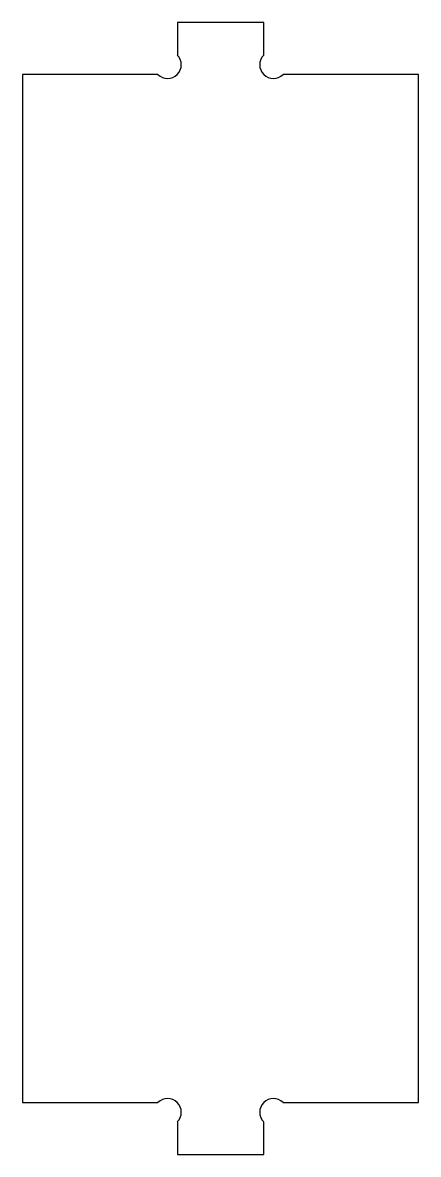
# Model space of a CAD drawing. Header units: millimetres. Extents: x -49 to 43, y -395 to -133.
import ezdxf

# ---------------------------------------------------------------- set-up
doc = ezdxf.new("R2010")
doc.units = ezdxf.units.MM
doc.header["$MEASUREMENT"] = 0

msp = doc.modelspace()

# ---------------------------------------------------------------- linework, layer by layer
for p, q in [((6.72, -133.21), (-13.28, -133.21)), ((-13.28, -133.21), (-13.28, -140.71)), ((6.72, -140.71), (6.72, -133.21)), ((-17.79, -145.21), (-49.11, -145.21)), ((-49.11, -145.21), (-49.11, -383.24)), ((42.55, -145.21), (11.22, -145.21)), ((42.55, -383.24), (42.55, -145.21)), ((-49.11, -383.24), (-17.79, -383.24)), ((11.22, -383.24), (42.55, -383.24)), ((-13.28, -387.75), (-13.28, -395.24)), ((6.72, -395.24), (6.72, -387.75)), ((-13.28, -395.24), (6.72, -395.24))]:
    msp.add_line(p, q)
for centre, start, end in [((-15.54, -142.96), -135, 45), ((8.97, -142.96), 135, 315), ((-15.54, -385.49), -45, 135), ((8.97, -385.49), 45, 225)]:
    msp.add_arc(centre, 3.18, start, end)

doc.saveas('drawing.dxf')
